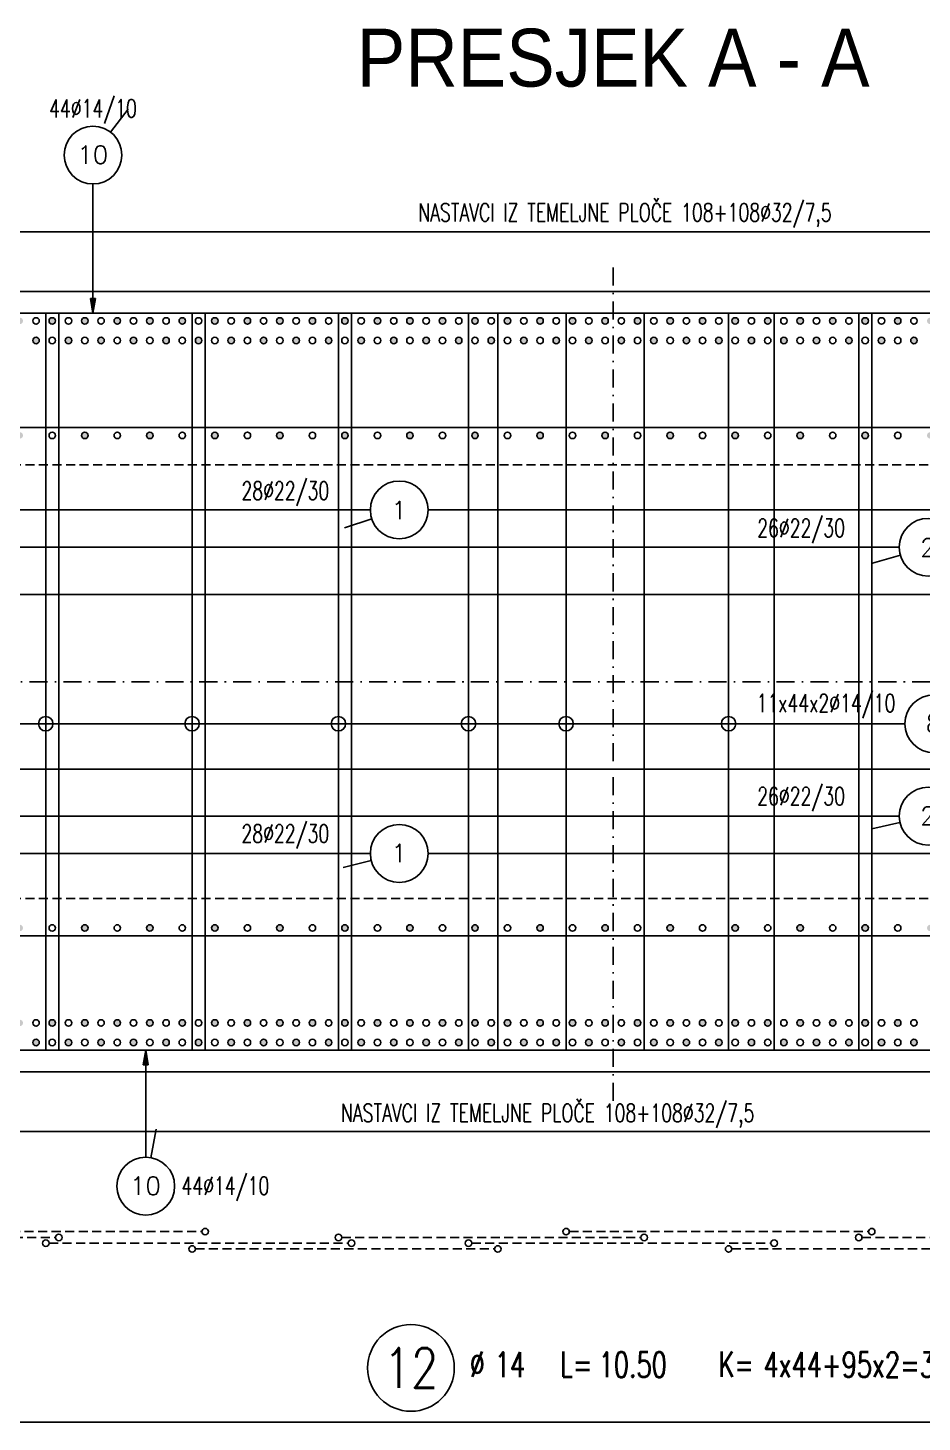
# Model space of a CAD drawing. Extents: x 29670 to 39758, y 69667 to 72992.
# Drawn here: x 34819 to 35438, y 70727 to 71692 of the extents above; entities that cross this region are included whole.
import ezdxf
from ezdxf.enums import TextEntityAlignment as Align

# ---------------------------------------------------------------- set-up
doc = ezdxf.new("R2010")
doc.units = 0
doc.header["$LTSCALE"] = 50
doc.linetypes.add('CENTER', pattern=[0.47, 0.25, -0.1, 0.02, -0.1])
doc.linetypes.add('HIDDEN2', pattern=[0.1875, 0.125, -0.0625])
for name, color, linetype in [('ARM', 1, 'CONTINUOUS'), ('ARM-I', 6, 'CONTINUOUS'), ('ARMATURA', 1, 'CONTINUOUS'), ('BETON', 7, 'CONTINUOUS'), ('CRTICA', 7, 'CONTINUOUS'), ('KOTE', 4, 'CONTINUOUS'), ('NEVIDLJIVO', 9, 'HIDDEN2'), ('OSI', 2, 'CENTER'), ('TANKO', 8, 'CONTINUOUS'), ('TEKST', 7, 'CONTINUOUS')]:
    doc.layers.add(name, color=color, linetype=linetype)
doc.styles.add('KOTE', font='romans.shx', dxfattribs={"width": 0.7})
doc.styles.get("Standard").update_dxf_attribs({"font": 'romans.shx', "width": 0.9})

# ---------------------------------------------------------------- blocks, each defined once
blk = doc.blocks.new('P')
at = {"layer": 'KOTE'}
blk.add_circle((0, 0), 0.4, dxfattribs=at)
blk.add_attdef('P', text='', height=0.25, dxfattribs=at).set_placement((-0.004, 0.004), align=Align.MIDDLE)
blk = doc.blocks.new('STR')
at = {"layer": 'KOTE', "color": 9}
blk.add_lwpolyline([(-1, 0.167), (-1, -0.167), (0, 0)], close=True, dxfattribs=at)
at = {"layer": 'KOTE', "color": 9, "linetype": 'ByBlock'}
blk.add_solid([(-1, 0.167), (-1, -0.167), (0, 0)], dxfattribs=at)
blk = doc.blocks.new('POZ')
at = {"layer": 'ARM-I'}
blk.add_circle((0, 0), 0.6, dxfattribs=at)
at = {"layer": 'ARM', "width": 0.7}
for s, p in [('%%c', (0.814, -0.125)), ('L=', (2.064, -0.125)), ('K=', (4.256, -0.125))]:
    blk.add_text(s, height=0.35, dxfattribs=at).set_placement(p)
for tag, p in [('VA', (0.879, 0.435)), ('FI', (1.162, -0.13)), ('DUZ', (2.598, -0.13)), ('KOM', (4.881, -0.13))]:
    blk.add_attdef(tag, p, '', height=0.35, dxfattribs=at)
at = {"layer": 'ARM', "width": 0.7, "flags": 1}
for tag, p in [('TIP', (1.038, -0.896)), ('A', (1.162, -1.411)), ('B', (1.162, -1.918)), ('C', (1.162, -2.426)), ('D', (1.162, -2.934)), ('E', (1.162, -3.441)), ('F', (1.162, -3.949)), ('G', (1.162, -4.457)), ('H', (1.162, -4.964)), ('I', (1.162, -5.472)), ('J', (1.162, -5.98)), ('K', (1.162, -6.487)), ('L', (1.162, -6.995)), ('M', (1.162, -7.503)), ('N', (1.162, -8.011))]:
    blk.add_attdef(tag, p, '', height=0.35, dxfattribs=at)
at = {"layer": 'ARM-I', "width": 0.8}
blk.add_attdef('POZ', text='', height=0.55, dxfattribs=at).set_placement((0, 0), align=Align.MIDDLE)

msp = doc.modelspace()

# ---------------------------------------------------------------- hatches: boundary and pattern name
at = {"layer": 'TANKO'}
h = msp.add_hatch(color=256, dxfattribs=at)
edge = h.paths.add_edge_path()
edge.add_arc((35015.66, 71488.92), 2.25, 0, 360)
edge = h.paths.add_edge_path()
edge.add_arc((35004.4, 71475.42), 2.25, 0, 360)
edge = h.paths.add_edge_path()
edge.add_arc((34993.15, 71488.92), 2.25, 0, 360)
edge = h.paths.add_edge_path()
edge.add_arc((34981.9, 71475.42), 2.25, 0, 360)
edge = h.paths.add_edge_path()
edge.add_arc((34970.64, 71488.92), 2.25, 0, 360)
edge = h.paths.add_edge_path()
edge.add_arc((34959.39, 71475.42), 2.25, 0, 360)
edge = h.paths.add_edge_path()
edge.add_arc((34948.13, 71488.92), 2.25, 0, 360)
edge = h.paths.add_edge_path()
edge.add_arc((34936.88, 71475.42), 2.25, 0, 360)
edge = h.paths.add_edge_path()
edge.add_arc((34925.62, 71488.92), 2.25, 0, 360)
edge = h.paths.add_edge_path()
edge.add_arc((34914.37, 71475.42), 2.25, 0, 360)
edge = h.paths.add_edge_path()
edge.add_arc((34903.12, 71488.92), 2.25, 0, 360)
edge = h.paths.add_edge_path()
edge.add_arc((34891.86, 71475.42), 2.25, 0, 360)
edge = h.paths.add_edge_path()
edge.add_arc((34880.61, 71488.92), 2.25, 0, 360)
edge = h.paths.add_edge_path()
edge.add_arc((34869.35, 71475.42), 2.25, 0, 360)
edge = h.paths.add_edge_path()
edge.add_arc((34858.1, 71488.92), 2.25, 0, 360)
edge = h.paths.add_edge_path()
edge.add_arc((34846.84, 71475.42), 2.25, 0, 360)
edge = h.paths.add_edge_path()
edge.add_arc((34835.59, 71488.92), 2.25, 0, 360)
edge = h.paths.add_edge_path()
edge.add_arc((34824.34, 71475.42), 2.25, 0, 360)
edge = h.paths.add_edge_path()
edge.add_arc((34813.08, 71488.92), 2.25, 0, 360)
edge = h.paths.add_edge_path()
edge.add_arc((34801.83, 71475.42), 2.25, 0, 360)
edge = h.paths.add_edge_path()
edge.add_arc((34790.57, 71488.92), 2.25, 0, 360)
edge = h.paths.add_edge_path()
edge.add_arc((34779.32, 71475.42), 2.25, 0, 360)
edge = h.paths.add_edge_path()
edge.add_arc((34768.07, 71488.92), 2.25, 0, 360)
edge = h.paths.add_edge_path()
edge.add_arc((34756.81, 71475.42), 2.25, 0, 360)
edge = h.paths.add_edge_path()
edge.add_arc((34745.56, 71488.92), 2.25, 0, 360)
edge = h.paths.add_edge_path()
edge.add_arc((34734.3, 71475.42), 2.25, 0, 360)
h = msp.add_hatch(color=256, dxfattribs=at)
edge = h.paths.add_edge_path()
edge.add_arc((35308.27, 71488.92), 2.25, 0, 360)
edge = h.paths.add_edge_path()
edge.add_arc((35297.01, 71475.42), 2.25, 0, 360)
edge = h.paths.add_edge_path()
edge.add_arc((35285.76, 71488.92), 2.25, 0, 360)
edge = h.paths.add_edge_path()
edge.add_arc((35274.5, 71475.42), 2.25, 0, 360)
edge = h.paths.add_edge_path()
edge.add_arc((35263.25, 71488.92), 2.25, 0, 360)
edge = h.paths.add_edge_path()
edge.add_arc((35252, 71475.42), 2.25, 0, 360)
edge = h.paths.add_edge_path()
edge.add_arc((35240.74, 71488.92), 2.25, 0, 360)
edge = h.paths.add_edge_path()
edge.add_arc((35229.49, 71475.42), 2.25, 0, 360)
edge = h.paths.add_edge_path()
edge.add_arc((35218.23, 71488.92), 2.25, 0, 360)
edge = h.paths.add_edge_path()
edge.add_arc((35206.98, 71475.42), 2.25, 0, 360)
edge = h.paths.add_edge_path()
edge.add_arc((35195.73, 71488.92), 2.25, 0, 360)
edge = h.paths.add_edge_path()
edge.add_arc((35184.47, 71475.42), 2.25, 0, 360)
edge = h.paths.add_edge_path()
edge.add_arc((35173.22, 71488.92), 2.25, 0, 360)
edge = h.paths.add_edge_path()
edge.add_arc((35161.96, 71475.42), 2.25, 0, 360)
edge = h.paths.add_edge_path()
edge.add_arc((35150.71, 71488.92), 2.25, 0, 360)
edge = h.paths.add_edge_path()
edge.add_arc((35139.45, 71475.42), 2.25, 0, 360)
edge = h.paths.add_edge_path()
edge.add_arc((35128.2, 71488.92), 2.25, 0, 360)
edge = h.paths.add_edge_path()
edge.add_arc((35116.95, 71475.42), 2.25, 0, 360)
edge = h.paths.add_edge_path()
edge.add_arc((35105.69, 71488.92), 2.25, 0, 360)
edge = h.paths.add_edge_path()
edge.add_arc((35094.44, 71475.42), 2.25, 0, 360)
edge = h.paths.add_edge_path()
edge.add_arc((35083.18, 71488.92), 2.25, 0, 360)
edge = h.paths.add_edge_path()
edge.add_arc((35071.93, 71475.42), 2.25, 0, 360)
edge = h.paths.add_edge_path()
edge.add_arc((35060.67, 71488.92), 2.25, 0, 360)
edge = h.paths.add_edge_path()
edge.add_arc((35049.42, 71475.42), 2.25, 0, 360)
edge = h.paths.add_edge_path()
edge.add_arc((35038.17, 71488.92), 2.25, 0, 360)
edge = h.paths.add_edge_path()
edge.add_arc((35026.91, 71475.42), 2.25, 0, 360)
h = msp.add_hatch(color=256, dxfattribs=at)
edge = h.paths.add_edge_path()
edge.add_arc((35713.42, 71488.92), 2.25, 0, 360)
edge = h.paths.add_edge_path()
edge.add_arc((35702.16, 71475.42), 2.25, 0, 360)
edge = h.paths.add_edge_path()
edge.add_arc((35690.91, 71488.92), 2.25, 0, 360)
edge = h.paths.add_edge_path()
edge.add_arc((35679.66, 71475.42), 2.25, 0, 360)
edge = h.paths.add_edge_path()
edge.add_arc((35668.4, 71488.92), 2.25, 0, 360)
edge = h.paths.add_edge_path()
edge.add_arc((35657.15, 71475.42), 2.25, 0, 360)
edge = h.paths.add_edge_path()
edge.add_arc((35645.89, 71488.92), 2.25, 0, 360)
edge = h.paths.add_edge_path()
edge.add_arc((35634.64, 71475.42), 2.25, 0, 360)
edge = h.paths.add_edge_path()
edge.add_arc((35623.39, 71488.92), 2.25, 0, 360)
edge = h.paths.add_edge_path()
edge.add_arc((35612.13, 71475.42), 2.25, 0, 360)
edge = h.paths.add_edge_path()
edge.add_arc((35600.88, 71488.92), 2.25, 0, 360)
edge = h.paths.add_edge_path()
edge.add_arc((35589.62, 71475.42), 2.25, 0, 360)
edge = h.paths.add_edge_path()
edge.add_arc((35578.37, 71488.92), 2.25, 0, 360)
edge = h.paths.add_edge_path()
edge.add_arc((35567.11, 71475.42), 2.25, 0, 360)
edge = h.paths.add_edge_path()
edge.add_arc((35555.86, 71488.92), 2.25, 0, 360)
edge = h.paths.add_edge_path()
edge.add_arc((35544.61, 71475.42), 2.25, 0, 360)
edge = h.paths.add_edge_path()
edge.add_arc((35533.35, 71488.92), 2.25, 0, 360)
edge = h.paths.add_edge_path()
edge.add_arc((35522.1, 71475.42), 2.25, 0, 360)
edge = h.paths.add_edge_path()
edge.add_arc((35510.84, 71488.92), 2.25, 0, 360)
edge = h.paths.add_edge_path()
edge.add_arc((35499.59, 71475.42), 2.25, 0, 360)
edge = h.paths.add_edge_path()
edge.add_arc((35488.33, 71488.92), 2.25, 0, 360)
edge = h.paths.add_edge_path()
edge.add_arc((35477.08, 71475.42), 2.25, 0, 360)
edge = h.paths.add_edge_path()
edge.add_arc((35465.83, 71488.92), 2.25, 0, 360)
edge = h.paths.add_edge_path()
edge.add_arc((35454.57, 71475.42), 2.25, 0, 360)
edge = h.paths.add_edge_path()
edge.add_arc((35443.32, 71488.92), 2.25, 0, 360)
edge = h.paths.add_edge_path()
edge.add_arc((35432.06, 71475.42), 2.25, 0, 360)
edge = h.paths.add_edge_path()
edge.add_arc((35420.81, 71488.92), 2.25, 0, 360)
edge = h.paths.add_edge_path()
edge.add_arc((35409.56, 71475.42), 2.25, 0, 360)
edge = h.paths.add_edge_path()
edge.add_arc((35398.3, 71488.92), 2.25, 0, 360)
edge = h.paths.add_edge_path()
edge.add_arc((35387.05, 71475.42), 2.25, 0, 360)
edge = h.paths.add_edge_path()
edge.add_arc((35375.79, 71488.92), 2.25, 0, 360)
edge = h.paths.add_edge_path()
edge.add_arc((35364.54, 71475.42), 2.25, 0, 360)
edge = h.paths.add_edge_path()
edge.add_arc((35353.28, 71488.92), 2.25, 0, 360)
edge = h.paths.add_edge_path()
edge.add_arc((35342.03, 71475.42), 2.25, 0, 360)
edge = h.paths.add_edge_path()
edge.add_arc((35330.78, 71488.92), 2.25, 0, 360)
edge = h.paths.add_edge_path()
edge.add_arc((35319.52, 71475.42), 2.25, 0, 360)
h = msp.add_hatch(color=256, dxfattribs=at)
edge = h.paths.add_edge_path()
edge.add_arc((34633.02, 71409.72), 2.25, 0, 360)
edge = h.paths.add_edge_path()
edge.add_arc((34678.03, 71409.72), 2.25, 0, 360)
edge = h.paths.add_edge_path()
edge.add_arc((34723.05, 71409.72), 2.25, 0, 360)
edge = h.paths.add_edge_path()
edge.add_arc((34768.07, 71409.72), 2.25, 0, 360)
edge = h.paths.add_edge_path()
edge.add_arc((34813.08, 71409.72), 2.25, 0, 360)
edge = h.paths.add_edge_path()
edge.add_arc((34858.1, 71409.72), 2.25, 0, 360)
edge = h.paths.add_edge_path()
edge.add_arc((34903.12, 71409.72), 2.25, 0, 360)
edge = h.paths.add_edge_path()
edge.add_arc((34948.13, 71409.72), 2.25, 0, 360)
edge = h.paths.add_edge_path()
edge.add_arc((34993.15, 71409.72), 2.25, 0, 360)
edge = h.paths.add_edge_path()
edge.add_arc((35038.17, 71409.72), 2.25, 0, 360)
edge = h.paths.add_edge_path()
edge.add_arc((35083.18, 71409.72), 2.25, 0, 360)
edge = h.paths.add_edge_path()
edge.add_arc((35128.2, 71409.72), 2.25, 0, 360)
edge = h.paths.add_edge_path()
edge.add_arc((35173.22, 71409.72), 2.25, 0, 360)
edge = h.paths.add_edge_path()
edge.add_arc((35218.23, 71409.72), 2.25, 0, 360)
edge = h.paths.add_edge_path()
edge.add_arc((35263.25, 71409.72), 2.25, 0, 360)
h = msp.add_hatch(color=256, dxfattribs=at)
edge = h.paths.add_edge_path()
edge.add_arc((35308.27, 71409.72), 2.25, 0, 360)
edge = h.paths.add_edge_path()
edge.add_arc((35353.28, 71409.72), 2.25, 0, 360)
edge = h.paths.add_edge_path()
edge.add_arc((35398.3, 71409.72), 2.25, 0, 360)
edge = h.paths.add_edge_path()
edge.add_arc((35443.32, 71409.72), 2.25, 0, 360)
edge = h.paths.add_edge_path()
edge.add_arc((35488.33, 71409.72), 2.25, 0, 360)
edge = h.paths.add_edge_path()
edge.add_arc((35533.35, 71409.72), 2.25, 0, 360)
edge = h.paths.add_edge_path()
edge.add_arc((35578.37, 71409.72), 2.25, 0, 360)
edge = h.paths.add_edge_path()
edge.add_arc((35623.39, 71409.72), 2.25, 0, 360)
edge = h.paths.add_edge_path()
edge.add_arc((35668.4, 71409.72), 2.25, 0, 360)
edge = h.paths.add_edge_path()
edge.add_arc((35713.42, 71409.72), 2.25, 0, 360)
edge = h.paths.add_edge_path()
edge.add_arc((35758.44, 71409.72), 2.25, 0, 360)
h = msp.add_hatch(color=256, dxfattribs=at)
edge = h.paths.add_edge_path()
edge.add_arc((34678.03, 71068.92), 2.25, 0, 360)
edge = h.paths.add_edge_path()
edge.add_arc((34723.05, 71068.92), 2.25, 0, 360)
edge = h.paths.add_edge_path()
edge.add_arc((34768.07, 71068.92), 2.25, 0, 360)
edge = h.paths.add_edge_path()
edge.add_arc((34813.08, 71068.92), 2.25, 0, 360)
edge = h.paths.add_edge_path()
edge.add_arc((34858.1, 71068.92), 2.25, 0, 360)
edge = h.paths.add_edge_path()
edge.add_arc((34903.12, 71068.92), 2.25, 0, 360)
edge = h.paths.add_edge_path()
edge.add_arc((34948.13, 71068.92), 2.25, 0, 360)
edge = h.paths.add_edge_path()
edge.add_arc((34993.15, 71068.92), 2.25, 0, 360)
edge = h.paths.add_edge_path()
edge.add_arc((35038.17, 71068.92), 2.25, 0, 360)
edge = h.paths.add_edge_path()
edge.add_arc((35083.18, 71068.92), 2.25, 0, 360)
edge = h.paths.add_edge_path()
edge.add_arc((35128.2, 71068.92), 2.25, 0, 360)
edge = h.paths.add_edge_path()
edge.add_arc((35173.22, 71068.92), 2.25, 0, 360)
edge = h.paths.add_edge_path()
edge.add_arc((35218.23, 71068.92), 2.25, 0, 360)
edge = h.paths.add_edge_path()
edge.add_arc((35263.25, 71068.92), 2.25, 0, 360)
edge = h.paths.add_edge_path()
edge.add_arc((35308.27, 71068.92), 2.25, 0, 360)
h = msp.add_hatch(color=256, dxfattribs=at)
edge = h.paths.add_edge_path()
edge.add_arc((35353.28, 71068.92), 2.25, 0, 360)
edge = h.paths.add_edge_path()
edge.add_arc((35398.3, 71068.92), 2.25, 0, 360)
edge = h.paths.add_edge_path()
edge.add_arc((35443.32, 71068.92), 2.25, 0, 360)
edge = h.paths.add_edge_path()
edge.add_arc((35488.33, 71068.92), 2.25, 0, 360)
edge = h.paths.add_edge_path()
edge.add_arc((35533.35, 71068.92), 2.25, 0, 360)
edge = h.paths.add_edge_path()
edge.add_arc((35578.37, 71068.92), 2.25, 0, 360)
edge = h.paths.add_edge_path()
edge.add_arc((35623.39, 71068.92), 2.25, 0, 360)
edge = h.paths.add_edge_path()
edge.add_arc((35668.4, 71068.92), 2.25, 0, 360)
edge = h.paths.add_edge_path()
edge.add_arc((35713.42, 71068.92), 2.25, 0, 360)
edge = h.paths.add_edge_path()
edge.add_arc((35758.44, 71068.92), 2.25, 0, 360)
edge = h.paths.add_edge_path()
edge.add_arc((35803.45, 71068.92), 2.25, 0, 360)
h = msp.add_hatch(color=256, dxfattribs=at)
edge = h.paths.add_edge_path()
edge.add_arc((34768.07, 71003.22), 2.25, 0, 360)
edge = h.paths.add_edge_path()
edge.add_arc((34779.32, 70989.72), 2.25, 0, 360)
edge = h.paths.add_edge_path()
edge.add_arc((34790.57, 71003.22), 2.25, 0, 360)
edge = h.paths.add_edge_path()
edge.add_arc((34801.83, 70989.72), 2.25, 0, 360)
edge = h.paths.add_edge_path()
edge.add_arc((34813.08, 71003.22), 2.25, 0, 360)
edge = h.paths.add_edge_path()
edge.add_arc((34824.34, 70989.72), 2.25, 0, 360)
edge = h.paths.add_edge_path()
edge.add_arc((34835.59, 71003.22), 2.25, 0, 360)
edge = h.paths.add_edge_path()
edge.add_arc((34846.84, 70989.72), 2.25, 0, 360)
edge = h.paths.add_edge_path()
edge.add_arc((34858.1, 71003.22), 2.25, 0, 360)
edge = h.paths.add_edge_path()
edge.add_arc((34869.35, 70989.72), 2.25, 0, 360)
edge = h.paths.add_edge_path()
edge.add_arc((34880.61, 71003.22), 2.25, 0, 360)
edge = h.paths.add_edge_path()
edge.add_arc((34891.86, 70989.72), 2.25, 0, 360)
edge = h.paths.add_edge_path()
edge.add_arc((34903.12, 71003.22), 2.25, 0, 360)
edge = h.paths.add_edge_path()
edge.add_arc((34914.37, 70989.72), 2.25, 0, 360)
edge = h.paths.add_edge_path()
edge.add_arc((34925.62, 71003.22), 2.25, 0, 360)
edge = h.paths.add_edge_path()
edge.add_arc((34936.88, 70989.72), 2.25, 0, 360)
edge = h.paths.add_edge_path()
edge.add_arc((34948.13, 71003.22), 2.25, 0, 360)
h = msp.add_hatch(color=256, dxfattribs=at)
edge = h.paths.add_edge_path()
edge.add_arc((34959.39, 70989.72), 2.25, 0, 360)
edge = h.paths.add_edge_path()
edge.add_arc((34970.64, 71003.22), 2.25, 0, 360)
edge = h.paths.add_edge_path()
edge.add_arc((34981.9, 70989.72), 2.25, 0, 360)
edge = h.paths.add_edge_path()
edge.add_arc((34993.15, 71003.22), 2.25, 0, 360)
edge = h.paths.add_edge_path()
edge.add_arc((35004.4, 70989.72), 2.25, 0, 360)
edge = h.paths.add_edge_path()
edge.add_arc((35015.66, 71003.22), 2.25, 0, 360)
edge = h.paths.add_edge_path()
edge.add_arc((35026.91, 70989.72), 2.25, 0, 360)
edge = h.paths.add_edge_path()
edge.add_arc((35038.17, 71003.22), 2.25, 0, 360)
edge = h.paths.add_edge_path()
edge.add_arc((35049.42, 70989.72), 2.25, 0, 360)
edge = h.paths.add_edge_path()
edge.add_arc((35060.67, 71003.22), 2.25, 0, 360)
edge = h.paths.add_edge_path()
edge.add_arc((35071.93, 70989.72), 2.25, 0, 360)
edge = h.paths.add_edge_path()
edge.add_arc((35083.18, 71003.22), 2.25, 0, 360)
edge = h.paths.add_edge_path()
edge.add_arc((35094.44, 70989.72), 2.25, 0, 360)
edge = h.paths.add_edge_path()
edge.add_arc((35105.69, 71003.22), 2.25, 0, 360)
edge = h.paths.add_edge_path()
edge.add_arc((35116.95, 70989.72), 2.25, 0, 360)
edge = h.paths.add_edge_path()
edge.add_arc((35128.2, 71003.22), 2.25, 0, 360)
edge = h.paths.add_edge_path()
edge.add_arc((35139.45, 70989.72), 2.25, 0, 360)
edge = h.paths.add_edge_path()
edge.add_arc((35150.71, 71003.22), 2.25, 0, 360)
edge = h.paths.add_edge_path()
edge.add_arc((35161.96, 70989.72), 2.25, 0, 360)
edge = h.paths.add_edge_path()
edge.add_arc((35173.22, 71003.22), 2.25, 0, 360)
edge = h.paths.add_edge_path()
edge.add_arc((35184.47, 70989.72), 2.25, 0, 360)
edge = h.paths.add_edge_path()
edge.add_arc((35195.73, 71003.22), 2.25, 0, 360)
edge = h.paths.add_edge_path()
edge.add_arc((35206.98, 70989.72), 2.25, 0, 360)
edge = h.paths.add_edge_path()
edge.add_arc((35218.23, 71003.22), 2.25, 0, 360)
edge = h.paths.add_edge_path()
edge.add_arc((35229.49, 70989.72), 2.25, 0, 360)
h = msp.add_hatch(color=256, dxfattribs=at)
edge = h.paths.add_edge_path()
edge.add_arc((35240.74, 71003.22), 2.25, 0, 360)
edge = h.paths.add_edge_path()
edge.add_arc((35252, 70989.72), 2.25, 0, 360)
edge = h.paths.add_edge_path()
edge.add_arc((35263.25, 71003.22), 2.25, 0, 360)
edge = h.paths.add_edge_path()
edge.add_arc((35274.5, 70989.72), 2.25, 0, 360)
edge = h.paths.add_edge_path()
edge.add_arc((35285.76, 71003.22), 2.25, 0, 360)
edge = h.paths.add_edge_path()
edge.add_arc((35297.01, 70989.72), 2.25, 0, 360)
edge = h.paths.add_edge_path()
edge.add_arc((35308.27, 71003.22), 2.25, 0, 360)
edge = h.paths.add_edge_path()
edge.add_arc((35319.52, 70989.72), 2.25, 0, 360)
edge = h.paths.add_edge_path()
edge.add_arc((35330.78, 71003.22), 2.25, 0, 360)
edge = h.paths.add_edge_path()
edge.add_arc((35342.03, 70989.72), 2.25, 0, 360)
edge = h.paths.add_edge_path()
edge.add_arc((35353.28, 71003.22), 2.25, 0, 360)
edge = h.paths.add_edge_path()
edge.add_arc((35364.54, 70989.72), 2.25, 0, 360)
edge = h.paths.add_edge_path()
edge.add_arc((35375.79, 71003.22), 2.25, 0, 360)
edge = h.paths.add_edge_path()
edge.add_arc((35387.05, 70989.72), 2.25, 0, 360)
edge = h.paths.add_edge_path()
edge.add_arc((35398.3, 71003.22), 2.25, 0, 360)
edge = h.paths.add_edge_path()
edge.add_arc((35409.56, 70989.72), 2.25, 0, 360)
edge = h.paths.add_edge_path()
edge.add_arc((35420.81, 71003.22), 2.25, 0, 360)
edge = h.paths.add_edge_path()
edge.add_arc((35432.06, 70989.72), 2.25, 0, 360)

# ---------------------------------------------------------------- linework, layer by layer
at = {"layer": 'ARM-I', "elevation": 0}
msp.add_lwpolyline([(34436.36, 70727.05), (36011.36, 70727.05)], dxfattribs=at)
at = {"layer": 'ARMATURA', "ltscale": 10}
for p, q in [((34616.36, 71494.32, 0), (35831.36, 71494.32, 0)), ((34831.09, 70984.32, 0), (34831.09, 71494.32, 0)), ((34840.09, 70984.32, 0), (34840.09, 71494.32, 0)), ((34932.38, 70984.32, 0), (34932.38, 71494.32, 0)), ((34941.38, 70984.32, 0), (34941.38, 71494.32, 0)), ((35033.67, 70984.32, 0), (35033.67, 71494.32, 0)), ((35042.67, 70984.32, 0), (35042.67, 71494.32, 0)), ((35123.7, 70984.32, 0), (35123.7, 71494.32, 0)), ((35143.95, 70984.32, 0), (35143.95, 71494.32, 0)), ((35191.23, 70984.32, 0), (35191.23, 71494.32, 0)), ((35245.24, 70984.32, 0), (35245.24, 71494.32, 0)), ((35303.77, 70984.32, 0), (35303.77, 71494.32, 0)), ((35335.28, 70984.32, 0), (35335.28, 71494.32, 0)), ((35393.8, 70984.32, 0), (35393.8, 71494.32, 0)), ((35402.8, 70984.32, 0), (35402.8, 71494.32, 0)), ((34431.65, 71415.12, 0), (36016.08, 71415.12, 0)), ((34368.62, 71299.74, 0), (36079.1, 71299.74, 0)), ((34368.62, 71178.9, 0), (36079.1, 71178.9, 0)), ((34431.65, 71063.52, 0), (36016.08, 71063.52, 0)), ((34616.36, 70984.32, 0), (35831.36, 70984.32, 0))]:
    msp.add_line(p, q, dxfattribs=at)
at = {"layer": 'BETON', "ltscale": 10}
for p, q in [((34616.36, 71509.32, 0), (35831.36, 71509.32, 0)), ((34616.36, 70969.32, 0), (35831.36, 70969.32, 0))]:
    msp.add_line(p, q, dxfattribs=at)
at = {"layer": 'CRTICA'}
for p, q in [((34875.93, 71619.58, 0), (34888.07, 71635.47, 0)), ((35056.76, 71351.9, 0), (35037.76, 71345.65, 0)), ((35422.64, 71326.85, 0), (35403.41, 71321.37, 0)), ((35422.37, 71141.89, 0), (35402.87, 71137.47, 0)), ((35056.35, 71115.64, 0), (35036.95, 71110.8, 0)), ((34903.89, 70909.99, 0), (34907.5, 70929.66, 0))]:
    msp.add_line(p, q, dxfattribs=at)
at = {"layer": 'KOTE'}
for centre, radius in [((34824.34, 71488.92, 0), 2.25), ((34835.59, 71488.92, 0), 2.25), ((34846.84, 71488.92, 0), 2.25), ((34858.1, 71488.92, 0), 2.25), ((34869.35, 71488.92, 0), 2.25), ((34880.61, 71488.92, 0), 2.25), ((34891.86, 71488.92, 0), 2.25), ((34903.12, 71488.92, 0), 2.25), ((34914.37, 71488.92, 0), 2.25), ((34925.62, 71488.92, 0), 2.25), ((34936.88, 71488.92, 0), 2.25), ((34948.13, 71488.92, 0), 2.25), ((34959.39, 71488.92, 0), 2.25), ((34970.64, 71488.92, 0), 2.25), ((34981.9, 71488.92, 0), 2.25), ((34993.15, 71488.92, 0), 2.25), ((35004.4, 71488.92, 0), 2.25), ((35015.66, 71488.92, 0), 2.25), ((35026.91, 71488.92, 0), 2.25), ((35038.17, 71488.92, 0), 2.25), ((35049.42, 71488.92, 0), 2.25), ((35060.67, 71488.92, 0), 2.25), ((35071.93, 71488.92, 0), 2.25), ((35083.18, 71488.92, 0), 2.25), ((35094.44, 71488.92, 0), 2.25), ((35105.69, 71488.92, 0), 2.25), ((35116.95, 71488.92, 0), 2.25), ((35128.2, 71488.92, 0), 2.25), ((35139.45, 71488.92, 0), 2.25), ((35150.71, 71488.92, 0), 2.25), ((35161.96, 71488.92, 0), 2.25), ((35173.22, 71488.92, 0), 2.25), ((35184.47, 71488.92, 0), 2.25), ((35195.73, 71488.92, 0), 2.25), ((35206.98, 71488.92, 0), 2.25), ((35218.23, 71488.92, 0), 2.25), ((35229.49, 71488.92, 0), 2.25), ((35240.74, 71488.92, 0), 2.25), ((35252, 71488.92, 0), 2.25), ((35263.25, 71488.92, 0), 2.25), ((35274.5, 71488.92, 0), 2.25), ((35285.76, 71488.92, 0), 2.25), ((35297.01, 71488.92, 0), 2.25), ((35308.27, 71488.92, 0), 2.25), ((35319.52, 71488.92, 0), 2.25), ((35330.78, 71488.92, 0), 2.25), ((35342.03, 71488.92, 0), 2.25), ((35353.28, 71488.92, 0), 2.25), ((35364.54, 71488.92, 0), 2.25), ((35375.79, 71488.92, 0), 2.25), ((35387.05, 71488.92, 0), 2.25), ((35398.3, 71488.92, 0), 2.25), ((35409.56, 71488.92, 0), 2.25), ((35420.81, 71488.92, 0), 2.25), ((35432.06, 71488.92, 0), 2.25), ((34824.34, 71475.42, 0), 2.25), ((34835.59, 71475.42, 0), 2.25), ((34846.84, 71475.42, 0), 2.25), ((34858.1, 71475.42, 0), 2.25), ((34869.35, 71475.42, 0), 2.25), ((34880.61, 71475.42, 0), 2.25), ((34891.86, 71475.42, 0), 2.25), ((34903.12, 71475.42, 0), 2.25), ((34914.37, 71475.42, 0), 2.25), ((34925.62, 71475.42, 0), 2.25), ((34936.88, 71475.42, 0), 2.25), ((34948.13, 71475.42, 0), 2.25), ((34959.39, 71475.42, 0), 2.25), ((34970.64, 71475.42, 0), 2.25), ((34981.9, 71475.42, 0), 2.25), ((34993.15, 71475.42, 0), 2.25), ((35004.4, 71475.42, 0), 2.25), ((35015.66, 71475.42, 0), 2.25), ((35026.91, 71475.42, 0), 2.25), ((35038.17, 71475.42, 0), 2.25), ((35049.42, 71475.42, 0), 2.25), ((35060.67, 71475.42, 0), 2.25), ((35071.93, 71475.42, 0), 2.25), ((35083.18, 71475.42, 0), 2.25), ((35094.44, 71475.42, 0), 2.25), ((35105.69, 71475.42, 0), 2.25), ((35116.95, 71475.42, 0), 2.25), ((35128.2, 71475.42, 0), 2.25), ((35139.45, 71475.42, 0), 2.25), ((35150.71, 71475.42, 0), 2.25), ((35161.96, 71475.42, 0), 2.25), ((35173.22, 71475.42, 0), 2.25), ((35184.47, 71475.42, 0), 2.25), ((35195.73, 71475.42, 0), 2.25), ((35206.98, 71475.42, 0), 2.25), ((35218.23, 71475.42, 0), 2.25), ((35229.49, 71475.42, 0), 2.25), ((35240.74, 71475.42, 0), 2.25), ((35252, 71475.42, 0), 2.25), ((35263.25, 71475.42, 0), 2.25), ((35274.5, 71475.42, 0), 2.25), ((35285.76, 71475.42, 0), 2.25), ((35297.01, 71475.42, 0), 2.25), ((35308.27, 71475.42, 0), 2.25), ((35319.52, 71475.42, 0), 2.25), ((35330.78, 71475.42, 0), 2.25), ((35342.03, 71475.42, 0), 2.25), ((35353.28, 71475.42, 0), 2.25), ((35364.54, 71475.42, 0), 2.25), ((35375.79, 71475.42, 0), 2.25), ((35387.05, 71475.42, 0), 2.25), ((35398.3, 71475.42, 0), 2.25), ((35409.56, 71475.42, 0), 2.25), ((35420.81, 71475.42, 0), 2.25), ((35432.06, 71475.42, 0), 2.25), ((34835.59, 71409.72, 0), 2.25), ((34858.1, 71409.72, 0), 2.25), ((34880.61, 71409.72, 0), 2.25), ((34903.12, 71409.72, 0), 2.25), ((34925.62, 71409.72, 0), 2.25), ((34948.13, 71409.72, 0), 2.25), ((34970.64, 71409.72, 0), 2.25), ((34993.15, 71409.72, 0), 2.25), ((35015.66, 71409.72, 0), 2.25), ((35038.17, 71409.72, 0), 2.25), ((35060.67, 71409.72, 0), 2.25), ((35083.18, 71409.72, 0), 2.25), ((35105.69, 71409.72, 0), 2.25), ((35128.2, 71409.72, 0), 2.25), ((35150.71, 71409.72, 0), 2.25), ((35173.22, 71409.72, 0), 2.25), ((35195.73, 71409.72, 0), 2.25), ((35218.23, 71409.72, 0), 2.25), ((35240.74, 71409.72, 0), 2.25), ((35263.25, 71409.72, 0), 2.25), ((35285.76, 71409.72, 0), 2.25), ((35308.27, 71409.72, 0), 2.25), ((35330.78, 71409.72, 0), 2.25), ((35353.28, 71409.72, 0), 2.25), ((35375.79, 71409.72, 0), 2.25), ((35398.3, 71409.72, 0), 2.25), ((35420.81, 71409.72, 0), 2.25), ((34831.09, 71210.21, 0), 5), ((34932.38, 71210.21, 0), 5), ((35033.67, 71210.21, 0), 5), ((35123.7, 71210.21, 0), 5), ((35191.23, 71210.21, 0), 5), ((35303.77, 71210.21, 0), 5), ((34835.59, 71068.92, 0), 2.25), ((34858.1, 71068.92, 0), 2.25), ((34880.61, 71068.92, 0), 2.25), ((34903.12, 71068.92, 0), 2.25), ((34925.62, 71068.92, 0), 2.25), ((34948.13, 71068.92, 0), 2.25), ((34970.64, 71068.92, 0), 2.25), ((34993.15, 71068.92, 0), 2.25), ((35015.66, 71068.92, 0), 2.25), ((35038.17, 71068.92, 0), 2.25), ((35060.67, 71068.92, 0), 2.25), ((35083.18, 71068.92, 0), 2.25), ((35105.69, 71068.92, 0), 2.25), ((35128.2, 71068.92, 0), 2.25), ((35150.71, 71068.92, 0), 2.25), ((35173.22, 71068.92, 0), 2.25), ((35195.73, 71068.92, 0), 2.25), ((35218.23, 71068.92, 0), 2.25), ((35240.74, 71068.92, 0), 2.25), ((35263.25, 71068.92, 0), 2.25), ((35285.76, 71068.92, 0), 2.25), ((35308.27, 71068.92, 0), 2.25), ((35330.78, 71068.92, 0), 2.25), ((35353.28, 71068.92, 0), 2.25), ((35375.79, 71068.92, 0), 2.25), ((35398.3, 71068.92, 0), 2.25), ((35420.81, 71068.92, 0), 2.25), ((34824.34, 71003.22, 0), 2.25), ((34835.59, 71003.22, 0), 2.25), ((34846.84, 71003.22, 0), 2.25), ((34858.1, 71003.22, 0), 2.25), ((34869.35, 71003.22, 0), 2.25), ((34880.61, 71003.22, 0), 2.25), ((34891.86, 71003.22, 0), 2.25), ((34903.12, 71003.22, 0), 2.25), ((34914.37, 71003.22, 0), 2.25), ((34925.62, 71003.22, 0), 2.25), ((34936.88, 71003.22, 0), 2.25), ((34948.13, 71003.22, 0), 2.25), ((34959.39, 71003.22, 0), 2.25), ((34970.64, 71003.22, 0), 2.25), ((34981.9, 71003.22, 0), 2.25), ((34993.15, 71003.22, 0), 2.25), ((35004.4, 71003.22, 0), 2.25), ((35015.66, 71003.22, 0), 2.25), ((35026.91, 71003.22, 0), 2.25), ((35038.17, 71003.22, 0), 2.25), ((35049.42, 71003.22, 0), 2.25), ((35060.67, 71003.22, 0), 2.25), ((35071.93, 71003.22, 0), 2.25), ((35083.18, 71003.22, 0), 2.25), ((35094.44, 71003.22, 0), 2.25), ((35105.69, 71003.22, 0), 2.25), ((35116.95, 71003.22, 0), 2.25), ((35128.2, 71003.22, 0), 2.25), ((35139.45, 71003.22, 0), 2.25), ((35150.71, 71003.22, 0), 2.25), ((35161.96, 71003.22, 0), 2.25), ((35173.22, 71003.22, 0), 2.25), ((35184.47, 71003.22, 0), 2.25), ((35195.73, 71003.22, 0), 2.25), ((35206.98, 71003.22, 0), 2.25), ((35218.23, 71003.22, 0), 2.25), ((35229.49, 71003.22, 0), 2.25), ((35240.74, 71003.22, 0), 2.25), ((35252, 71003.22, 0), 2.25), ((35263.25, 71003.22, 0), 2.25), ((35274.5, 71003.22, 0), 2.25), ((35285.76, 71003.22, 0), 2.25), ((35297.01, 71003.22, 0), 2.25), ((35308.27, 71003.22, 0), 2.25), ((35319.52, 71003.22, 0), 2.25), ((35330.78, 71003.22, 0), 2.25), ((35342.03, 71003.22, 0), 2.25), ((35353.28, 71003.22, 0), 2.25), ((35364.54, 71003.22, 0), 2.25), ((35375.79, 71003.22, 0), 2.25), ((35387.05, 71003.22, 0), 2.25), ((35398.3, 71003.22, 0), 2.25), ((35409.56, 71003.22, 0), 2.25), ((35420.81, 71003.22, 0), 2.25), ((35432.06, 71003.22, 0), 2.25), ((34824.34, 70989.72, 0), 2.25), ((34835.59, 70989.72, 0), 2.25), ((34846.84, 70989.72, 0), 2.25), ((34858.1, 70989.72, 0), 2.25), ((34869.35, 70989.72, 0), 2.25), ((34880.61, 70989.72, 0), 2.25), ((34891.86, 70989.72, 0), 2.25), ((34903.12, 70989.72, 0), 2.25), ((34914.37, 70989.72, 0), 2.25), ((34925.62, 70989.72, 0), 2.25), ((34936.88, 70989.72, 0), 2.25), ((34948.13, 70989.72, 0), 2.25), ((34959.39, 70989.72, 0), 2.25), ((34970.64, 70989.72, 0), 2.25), ((34981.9, 70989.72, 0), 2.25), ((34993.15, 70989.72, 0), 2.25), ((35004.4, 70989.72, 0), 2.25), ((35015.66, 70989.72, 0), 2.25), ((35026.91, 70989.72, 0), 2.25), ((35038.17, 70989.72, 0), 2.25), ((35049.42, 70989.72, 0), 2.25), ((35060.67, 70989.72, 0), 2.25), ((35071.93, 70989.72, 0), 2.25), ((35083.18, 70989.72, 0), 2.25), ((35094.44, 70989.72, 0), 2.25), ((35105.69, 70989.72, 0), 2.25), ((35116.95, 70989.72, 0), 2.25), ((35128.2, 70989.72, 0), 2.25), ((35139.45, 70989.72, 0), 2.25), ((35150.71, 70989.72, 0), 2.25), ((35161.96, 70989.72, 0), 2.25), ((35173.22, 70989.72, 0), 2.25), ((35184.47, 70989.72, 0), 2.25), ((35195.73, 70989.72, 0), 2.25), ((35206.98, 70989.72, 0), 2.25), ((35218.23, 70989.72, 0), 2.25), ((35229.49, 70989.72, 0), 2.25), ((35240.74, 70989.72, 0), 2.25), ((35252, 70989.72, 0), 2.25), ((35263.25, 70989.72, 0), 2.25), ((35274.5, 70989.72, 0), 2.25), ((35285.76, 70989.72, 0), 2.25), ((35297.01, 70989.72, 0), 2.25), ((35308.27, 70989.72, 0), 2.25), ((35319.52, 70989.72, 0), 2.25), ((35330.78, 70989.72, 0), 2.25), ((35342.03, 70989.72, 0), 2.25), ((35353.28, 70989.72, 0), 2.25), ((35364.54, 70989.72, 0), 2.25), ((35375.79, 70989.72, 0), 2.25), ((35387.05, 70989.72, 0), 2.25), ((35398.3, 70989.72, 0), 2.25), ((35409.56, 70989.72, 0), 2.25), ((35420.81, 70989.72, 0), 2.25), ((35432.06, 70989.72, 0), 2.25), ((34941.38, 70858.83, 0), 2.25), ((35191.23, 70858.83, 0), 2.25), ((35402.8, 70858.83, 0), 2.25), ((34831.09, 70850.83, 0), 2.25), ((34840.09, 70854.83, 0), 2.25), ((35033.67, 70854.83, 0), 2.25), ((35042.67, 70850.83, 0), 2.25), ((35123.7, 70850.83, 0), 2.25), ((35245.24, 70854.83, 0), 2.25), ((35335.28, 70850.83, 0), 2.25), ((35393.8, 70854.83, 0), 2.25), ((34932.38, 70846.83, 0), 2.25), ((35143.95, 70846.83, 0), 2.25), ((35303.77, 70846.83, 0), 2.25)]:
    msp.add_circle(centre, radius, dxfattribs=at)
at = {"layer": 'NEVIDLJIVO'}
for p, q in [((34638.86, 71389.32, 0), (35808.86, 71389.32, 0)), ((34638.86, 71089.32, 0), (35808.86, 71089.32, 0)), ((34630.77, 70854.83, 0), (34837.84, 70854.83, 0)), ((34732.05, 70858.83, 0), (34939.13, 70858.83, 0)), ((35035.92, 70854.83, 0), (35242.99, 70854.83, 0)), ((35193.48, 70858.83, 0), (35400.55, 70858.83, 0)), ((35396.05, 70854.83, 0), (35603.13, 70854.83, 0)), ((34833.34, 70850.83, 0), (35040.42, 70850.83, 0)), ((34934.63, 70846.83, 0), (35141.7, 70846.83, 0)), ((35125.95, 70850.83, 0), (35333.03, 70850.83, 0)), ((35306.02, 70846.83, 0), (35513.09, 70846.83, 0))]:
    msp.add_line(p, q, dxfattribs=at)
at = {"layer": 'OSI'}
for p, q in [((35223.86, 70949.32, 0), (35223.86, 71529.32, 0)), ((34326.36, 71239.32, 0), (36121.36, 71239.32, 0))]:
    msp.add_line(p, q, dxfattribs=at)
at = {"layer": 'TANKO'}
for p, q in [((34863.78, 71494.32, 0), (34863.78, 71583.69, 0)), ((34662.94, 71550.55, 0), (35784.78, 71550.55, 0)), ((34656.19, 71358.15, 0), (35055.76, 71358.15, 0)), ((35791.53, 71358.15, 0), (35095.76, 71358.15, 0)), ((34725.92, 71332.33, 0), (35421.88, 71332.33, 0)), ((34628.52, 71210.21, 0), (35425.82, 71210.21, 0)), ((34725.92, 71146.32, 0), (35421.88, 71146.32, 0)), ((34656.19, 71120.49, 0), (35055.76, 71120.49, 0)), ((35791.53, 71120.49, 0), (35095.76, 71120.49, 0)), ((34900.28, 70984.32, 0), (34900.28, 70910.32, 0)), ((34662.94, 70928.09, 0), (35784.78, 70928.09, 0))]:
    msp.add_line(p, q, dxfattribs=at)

# ---------------------------------------------------------------- block references
at = {"layer": 'KOTE'}
ref = msp.add_blockref('P', (34863.78, 71603.69, 0), dxfattribs=dict(at, xscale=50, yscale=50, zscale=50))
ref.add_attrib('P', '10', dxfattribs={"height": 12.5}).set_placement((34863.61, 71603.89, 0), align=Align.MIDDLE)
at = {"layer": 'KOTE', "xscale": 10, "yscale": 10, "zscale": 10}
for p, rotation in [((34863.78, 71494.32, 0), 270), ((34900.28, 70984.32, 0), 90)]:
    msp.add_blockref('STR', p, dxfattribs=dict(at, rotation=rotation))
at = {"layer": 'KOTE'}
ref = msp.add_blockref('P', (35075.76, 71358.15, 0), dxfattribs=dict(at, xscale=-50, yscale=50, zscale=50, rotation=180))
ref.add_attrib('P', '1', dxfattribs={"height": 12.5}).set_placement((35075.58, 71357.95, 0), align=Align.MIDDLE)
ref = msp.add_blockref('P', (35441.88, 71332.33, 0), dxfattribs=dict(at, xscale=-50, yscale=50, zscale=50, rotation=180))
ref.add_attrib('P', '2', dxfattribs={"height": 12.5}).set_placement((35441.7, 71332.12, 0), align=Align.MIDDLE)
ref = msp.add_blockref('P', (35445.82, 71210.21, 0), dxfattribs=dict(at, xscale=50, yscale=50, zscale=50))
ref.add_attrib('P', '8', dxfattribs={"height": 12.5}).set_placement((35445.64, 71210.41, 0), align=Align.MIDDLE)
ref = msp.add_blockref('P', (35441.88, 71146.32, 0), dxfattribs=dict(at, xscale=50, yscale=50, zscale=50))
ref.add_attrib('P', '2', dxfattribs={"height": 12.5}).set_placement((35441.7, 71146.52, 0), align=Align.MIDDLE)
ref = msp.add_blockref('P', (35075.76, 71120.49, 0), dxfattribs=dict(at, xscale=50, yscale=50, zscale=50))
ref.add_attrib('P', '1', dxfattribs={"height": 12.5}).set_placement((35075.58, 71120.69, 0), align=Align.MIDDLE)
ref = msp.add_blockref('P', (34900.28, 70890.32, 0), dxfattribs=dict(at, xscale=50, yscale=50, zscale=50))
ref.add_attrib('P', '10', dxfattribs={"height": 12.5}).set_placement((34900.1, 70890.52, 0), align=Align.MIDDLE)
at = {"layer": 'KOTE', "xscale": 50, "yscale": 50, "zscale": 50}
msp.add_blockref('POZ', (35083.86, 70764.55, 0), dxfattribs=at).add_auto_attribs({'POZ': '12', 'FI': '14', 'DUZ': '10.50', 'KOM': '4x44+95x2=366'})

# ---------------------------------------------------------------- texts
at = {"layer": 'KOTE', "style": 'KOTE', "width": 0.7}
for s, p in [('44%%c14/10', (34863.78, 71635.04, 0)), ('NASTAVCI IZ TEMELJNE PLOČE 108+108%%C32/7,5', (35232.01, 71563.69, 0)), ('NASTAVCI IZ TEMELJNE PLOČE 108+108%%C32/7,5', (35178.5, 70940.66, 0)), ('44%%c14/10', (34955.43, 70889.65, 0))]:
    msp.add_text(s, height=12.5, dxfattribs=at).set_placement(p, align=Align.MIDDLE)
for s, p in [('28%%C22/30', (35027.3, 71365.22, 0)), ('26%%C22/30', (35384.29, 71339.39, 0)), ('11x44x2%%c14/10', (35419.15, 71218.27, 0)), ('26%%C22/30', (35384.29, 71153.82, 0)), ('28%%C22/30', (35027.3, 71127.99, 0))]:
    msp.add_text(s, height=12.5, dxfattribs=at).set_placement(p, align=Align.RIGHT)
at = {"layer": 'TEKST', "insert": (35223.86, 71670.78), "char_height": 40, "attachment_point": 5}
msp.add_mtext('{\\fArial|b0|i0|c238|p34;PRESJEK A - A}', dxfattribs=at)

doc.saveas('drawing.dxf')
